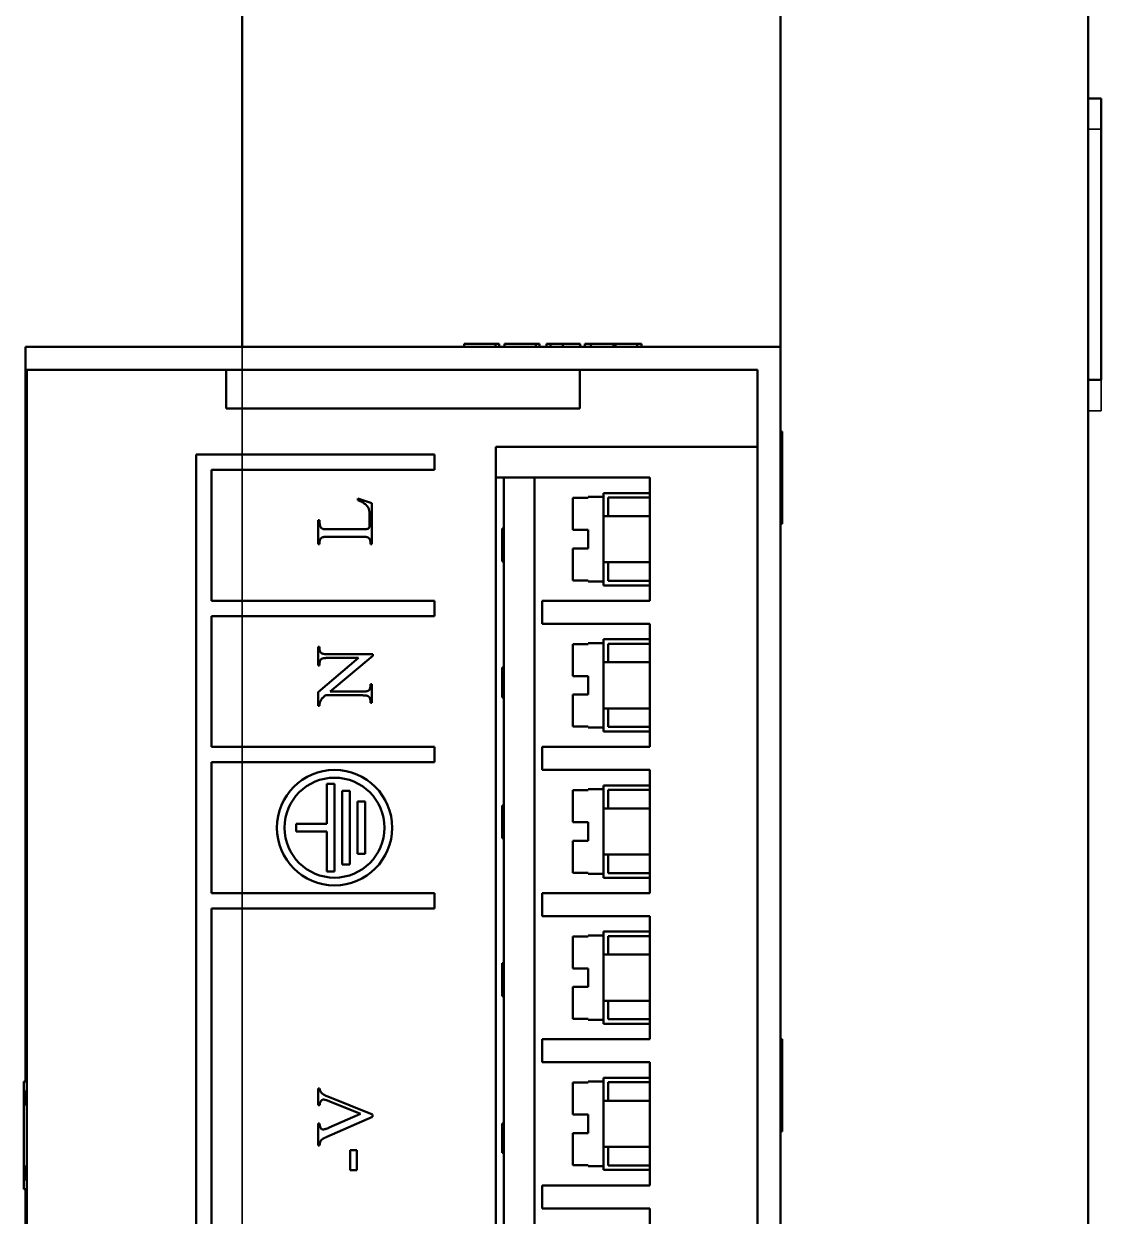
# Model space of a CAD drawing. Header units: millimetres. Extents: x -1328 to 2520, y -765 to 1782.
# Drawn here: x 2262.7 to 2332.7, y 1172 to 1249.5 of the extents above; entities that cross this region are included whole.
import ezdxf

# ---------------------------------------------------------------- set-up
doc = ezdxf.new("R2010")
doc.units = ezdxf.units.MM
doc.header["$LTSCALE"] = 6
doc.layers.add('Reference (ISO)', color=7, linetype='Continuous', lineweight=35)
doc.layers.add('Visible (ISO)', color=7, linetype='Continuous', lineweight=50)

msp = doc.modelspace()

# ---------------------------------------------------------------- linework, layer by layer
at = {"layer": 'Reference (ISO)'}
for p, q in [((2311.877, 1113.457), (2311.877, 1493.457)), ((2331.877, 1493.457), (2331.877, 1093.457)), ((2276.877, 1453.457), (2276.877, 1113.457)), ((2332.727, 1242.607), (2331.877, 1242.607)), ((2332.727, 1242.607), (2332.727, 1224.307)), ((2332.727, 1224.307), (2331.877, 1224.307))]:
    msp.add_line(p, q, dxfattribs=at)
at = {"layer": 'Visible (ISO)'}
for p, q in [((2311.877, 1228.457), (2311.877, 1495.457)), ((2331.877, 1495.457), (2331.877, 1095.457)), ((2276.877, 1297.257), (2276.877, 1228.457)), ((2332.727, 1244.607), (2331.877, 1244.607)), ((2332.727, 1244.607), (2332.727, 1226.307)), ((2262.777, 1228.457), (2311.877, 1228.457)), ((2262.777, 1226.957), (2262.777, 1228.457)), ((2291.307, 1228.657), (2291.307, 1228.457)), ((2293.349, 1228.657), (2291.307, 1228.657)), ((2293.349, 1228.657), (2293.349, 1228.457)), ((2293.592, 1228.657), (2293.349, 1228.657)), ((2293.592, 1228.657), (2293.592, 1228.457)), ((2293.932, 1228.657), (2293.932, 1228.457)), ((2295.974, 1228.657), (2293.932, 1228.657)), ((2295.974, 1228.657), (2295.974, 1228.457)), ((2296.217, 1228.657), (2295.974, 1228.657)), ((2296.217, 1228.657), (2296.217, 1228.457)), ((2296.926, 1228.657), (2296.654, 1228.657)), ((2296.654, 1228.657), (2296.654, 1228.457)), ((2297.732, 1228.657), (2296.926, 1228.657)), ((2296.926, 1228.657), (2296.926, 1228.457)), ((2298.842, 1228.657), (2297.732, 1228.657)), ((2297.732, 1228.657), (2297.732, 1228.457)), ((2298.842, 1228.657), (2298.842, 1228.457)), ((2299.144, 1228.657), (2299.144, 1228.457)), ((2299.554, 1228.657), (2299.144, 1228.657)), ((2299.554, 1228.657), (2299.554, 1228.457)), ((2299.695, 1228.657), (2299.554, 1228.657)), ((2301.008, 1228.657), (2299.695, 1228.657)), ((2301.008, 1228.657), (2301.008, 1228.457)), ((2301.155, 1228.657), (2301.008, 1228.657)), ((2301.155, 1228.657), (2301.155, 1228.457)), ((2302.317, 1228.657), (2301.155, 1228.657)), ((2302.557, 1228.657), (2302.317, 1228.657)), ((2302.557, 1228.657), (2302.557, 1228.457)), ((2302.837, 1228.657), (2302.557, 1228.657)), ((2302.837, 1228.657), (2302.837, 1228.457)), ((2311.877, 1115.457), (2311.877, 1228.457)), ((2262.777, 1226.957), (2310.377, 1226.957)), ((2262.777, 1180.705), (2262.777, 1226.957)), ((2262.877, 1116.957), (2262.877, 1226.957)), ((2275.827, 1224.457), (2275.827, 1226.957)), ((2298.827, 1224.457), (2298.827, 1226.957)), ((2310.377, 1116.957), (2310.377, 1226.957)), ((2332.727, 1226.307), (2331.877, 1226.307)), ((2298.827, 1224.457), (2275.827, 1224.457)), ((2311.977, 1222.957), (2311.877, 1222.957)), ((2311.977, 1222.957), (2311.977, 1219.957)), ((2273.877, 1221.457), (2273.877, 1133.957)), ((2289.377, 1221.457), (2273.877, 1221.457)), ((2289.377, 1220.457), (2289.377, 1221.457)), ((2293.377, 1219.957), (2293.377, 1221.957)), ((2293.377, 1221.957), (2310.377, 1221.957)), ((2274.877, 1220.457), (2289.377, 1220.457)), ((2274.877, 1211.957), (2274.877, 1220.457)), ((2293.377, 1219.957), (2293.377, 1135.957)), ((2293.877, 1219.957), (2293.377, 1219.957)), ((2293.877, 1135.957), (2293.877, 1219.957)), ((2293.877, 1219.957), (2295.877, 1219.957)), ((2303.377, 1219.957), (2295.877, 1219.957)), ((2295.877, 1135.957), (2295.877, 1219.957)), ((2303.377, 1211.957), (2303.377, 1219.957)), ((2311.977, 1219.957), (2311.877, 1219.957)), ((2311.977, 1219.957), (2311.977, 1216.957)), ((2284.385, 1218.496), (2284.403, 1218.593)), ((2284.403, 1218.593), (2285.309, 1218.302)), ((2285.309, 1218.302), (2285.309, 1215.628)), ((2299.377, 1218.64), (2298.377, 1218.64)), ((2298.377, 1218.64), (2298.377, 1216.557)), ((2299.377, 1218.707), (2299.377, 1218.64)), ((2299.377, 1218.707), (2300.377, 1218.707)), ((2300.377, 1218.957), (2300.377, 1217.457)), ((2303.377, 1218.957), (2300.377, 1218.957)), ((2300.677, 1218.657), (2300.677, 1217.457)), ((2303.377, 1218.657), (2300.677, 1218.657)), ((2281.809, 1217.184), (2281.906, 1217.184)), ((2281.809, 1215.628), (2281.809, 1217.184)), ((2285.163, 1217.131), (2285.163, 1217.384)), ((2300.377, 1214.457), (2300.377, 1217.457)), ((2303.377, 1217.457), (2300.377, 1217.457)), ((2311.977, 1216.957), (2311.877, 1216.957)), ((2282.441, 1216.6), (2284.744, 1216.6)), ((2284.677, 1216.114), (2282.441, 1216.114)), ((2293.777, 1216.653), (2293.777, 1215.615)), ((2293.777, 1216.653), (2293.877, 1216.653)), ((2298.377, 1216.557), (2299.377, 1216.557)), ((2299.377, 1216.557), (2299.377, 1215.357)), ((2281.906, 1215.628), (2281.809, 1215.628)), ((2281.906, 1215.755), (2281.906, 1215.628)), ((2285.212, 1215.628), (2285.212, 1215.755)), ((2285.309, 1215.628), (2285.212, 1215.628)), ((2293.777, 1215.615), (2293.777, 1214.748)), ((2293.777, 1215.615), (2293.877, 1215.615)), ((2299.377, 1215.357), (2298.377, 1215.357)), ((2298.377, 1215.357), (2298.377, 1213.273)), ((2293.777, 1214.748), (2293.777, 1214.607)), ((2293.777, 1214.748), (2293.877, 1214.748)), ((2293.777, 1214.607), (2293.777, 1214.512)), ((2293.777, 1214.607), (2293.877, 1214.607)), ((2293.777, 1214.512), (2293.877, 1214.512)), ((2300.377, 1214.457), (2300.377, 1212.957)), ((2303.377, 1214.457), (2300.377, 1214.457)), ((2300.677, 1214.457), (2300.677, 1213.257)), ((2298.377, 1213.273), (2299.377, 1213.273)), ((2299.377, 1213.273), (2299.377, 1213.207)), ((2299.377, 1213.207), (2300.377, 1213.207)), ((2303.377, 1212.957), (2300.377, 1212.957)), ((2300.677, 1213.257), (2303.377, 1213.257)), ((2289.377, 1211.957), (2274.877, 1211.957)), ((2289.377, 1210.957), (2289.377, 1211.957)), ((2296.377, 1211.957), (2303.377, 1211.957)), ((2296.377, 1211.957), (2296.377, 1210.457)), ((2274.877, 1210.957), (2289.377, 1210.957)), ((2274.877, 1202.457), (2274.877, 1210.957)), ((2303.377, 1210.457), (2296.377, 1210.457)), ((2303.377, 1202.457), (2303.377, 1210.457)), ((2281.809, 1208.968), (2281.906, 1208.968)), ((2281.809, 1207.753), (2281.809, 1208.968)), ((2281.906, 1208.968), (2281.906, 1208.847)), ((2299.377, 1209.14), (2298.377, 1209.14)), ((2298.377, 1209.14), (2298.377, 1207.057)), ((2299.377, 1209.207), (2299.377, 1209.14)), ((2299.377, 1209.207), (2300.377, 1209.207)), ((2300.377, 1209.457), (2300.377, 1207.957)), ((2303.377, 1209.457), (2300.377, 1209.457)), ((2300.677, 1209.157), (2300.677, 1207.957)), ((2303.377, 1209.157), (2300.677, 1209.157)), ((2281.809, 1206.019), (2284.448, 1208.239)), ((2282.441, 1208.482), (2285.365, 1208.482)), ((2284.448, 1208.239), (2282.441, 1208.239)), ((2285.365, 1208.383), (2282.585, 1206.052)), ((2285.365, 1208.482), (2285.365, 1208.383)), ((2281.906, 1207.753), (2281.809, 1207.753)), ((2281.906, 1207.872), (2281.906, 1207.753)), ((2293.777, 1207.616), (2293.777, 1206.631)), ((2293.777, 1207.616), (2293.877, 1207.616)), ((2300.377, 1204.957), (2300.377, 1207.957)), ((2303.377, 1207.957), (2300.377, 1207.957)), ((2293.777, 1206.631), (2293.777, 1205.881)), ((2293.777, 1206.631), (2293.877, 1206.631)), ((2298.377, 1207.057), (2299.377, 1207.057)), ((2299.377, 1207.057), (2299.377, 1205.857)), ((2281.809, 1205.124), (2281.809, 1206.019)), ((2282.585, 1206.052), (2284.677, 1206.052)), ((2285.212, 1206.538), (2285.309, 1206.538)), ((2285.212, 1206.416), (2285.212, 1206.538)), ((2285.309, 1206.538), (2285.309, 1205.323)), ((2293.777, 1205.881), (2293.777, 1205.666)), ((2293.777, 1205.881), (2293.877, 1205.881)), ((2299.377, 1205.857), (2298.377, 1205.857)), ((2298.377, 1205.857), (2298.377, 1203.773)), ((2281.906, 1205.124), (2281.809, 1205.124)), ((2284.677, 1205.809), (2282.295, 1205.809)), ((2285.212, 1205.323), (2285.212, 1205.442)), ((2285.309, 1205.323), (2285.212, 1205.323)), ((2293.777, 1205.666), (2293.877, 1205.666)), ((2300.377, 1204.957), (2300.377, 1203.457)), ((2303.377, 1204.957), (2300.377, 1204.957)), ((2300.677, 1204.957), (2300.677, 1203.757)), ((2298.377, 1203.773), (2299.377, 1203.773)), ((2299.377, 1203.773), (2299.377, 1203.707)), ((2299.377, 1203.707), (2300.377, 1203.707)), ((2300.677, 1203.757), (2303.377, 1203.757)), ((2303.377, 1203.457), (2300.377, 1203.457)), ((2289.377, 1202.457), (2274.877, 1202.457)), ((2289.377, 1201.457), (2289.377, 1202.457)), ((2296.377, 1202.457), (2303.377, 1202.457)), ((2296.377, 1202.457), (2296.377, 1200.957)), ((2274.877, 1201.457), (2289.377, 1201.457)), ((2274.877, 1192.957), (2274.877, 1201.457)), ((2303.377, 1200.957), (2296.377, 1200.957)), ((2303.377, 1192.957), (2303.377, 1200.957)), ((2282.377, 1200.057), (2282.377, 1197.457)), ((2282.877, 1200.057), (2282.377, 1200.057)), ((2282.877, 1194.357), (2282.877, 1200.057)), ((2299.377, 1199.707), (2299.377, 1199.64)), ((2299.377, 1199.707), (2300.377, 1199.707)), ((2300.377, 1199.957), (2300.377, 1198.457)), ((2303.377, 1199.957), (2300.377, 1199.957)), ((2300.677, 1199.657), (2300.677, 1198.457)), ((2303.377, 1199.657), (2300.677, 1199.657)), ((2283.377, 1199.607), (2283.377, 1194.807)), ((2283.877, 1199.607), (2283.377, 1199.607)), ((2283.877, 1194.807), (2283.877, 1199.607)), ((2284.377, 1198.907), (2284.377, 1195.507)), ((2284.877, 1198.907), (2284.377, 1198.907)), ((2284.877, 1195.507), (2284.877, 1198.907)), ((2299.377, 1199.64), (2298.377, 1199.64)), ((2298.377, 1199.64), (2298.377, 1197.557)), ((2293.777, 1198.651), (2293.877, 1198.651)), ((2293.777, 1198.651), (2293.777, 1197.533)), ((2300.377, 1195.457), (2300.377, 1198.457)), ((2303.377, 1198.457), (2300.377, 1198.457)), ((2280.377, 1197.457), (2280.377, 1196.957)), ((2282.377, 1197.457), (2280.377, 1197.457)), ((2293.777, 1197.533), (2293.877, 1197.533)), ((2293.777, 1197.533), (2293.777, 1197.234)), ((2298.377, 1197.557), (2299.377, 1197.557)), ((2299.377, 1197.557), (2299.377, 1196.357)), ((2280.377, 1196.957), (2282.377, 1196.957)), ((2282.377, 1196.957), (2282.377, 1194.357)), ((2293.777, 1197.234), (2293.777, 1196.936)), ((2293.777, 1197.234), (2293.877, 1197.234)), ((2293.777, 1196.936), (2293.877, 1196.936)), ((2293.777, 1196.936), (2293.777, 1196.605)), ((2293.777, 1196.605), (2293.877, 1196.605)), ((2293.777, 1196.605), (2293.777, 1196.534)), ((2293.777, 1196.534), (2293.877, 1196.534)), ((2299.377, 1196.357), (2298.377, 1196.357)), ((2298.377, 1196.357), (2298.377, 1194.273)), ((2284.377, 1195.507), (2284.877, 1195.507)), ((2300.377, 1195.457), (2300.377, 1193.957)), ((2303.377, 1195.457), (2300.377, 1195.457)), ((2300.677, 1195.457), (2300.677, 1194.257)), ((2282.377, 1194.357), (2282.877, 1194.357)), ((2283.377, 1194.807), (2283.877, 1194.807)), ((2298.377, 1194.273), (2299.377, 1194.273)), ((2299.377, 1194.273), (2299.377, 1194.207)), ((2300.677, 1194.257), (2303.377, 1194.257)), ((2299.377, 1194.207), (2300.377, 1194.207)), ((2303.377, 1193.957), (2300.377, 1193.957)), ((2289.377, 1192.957), (2274.877, 1192.957)), ((2289.377, 1191.957), (2289.377, 1192.957)), ((2296.377, 1192.957), (2303.377, 1192.957)), ((2296.377, 1192.957), (2296.377, 1191.457)), ((2274.877, 1191.957), (2289.377, 1191.957)), ((2274.877, 1164.457), (2274.877, 1191.957)), ((2303.377, 1191.457), (2296.377, 1191.457)), ((2303.377, 1183.457), (2303.377, 1191.457)), ((2300.377, 1190.457), (2300.377, 1188.957)), ((2303.377, 1190.457), (2300.377, 1190.457)), ((2299.377, 1190.14), (2298.377, 1190.14)), ((2298.377, 1190.14), (2298.377, 1188.057)), ((2299.377, 1190.207), (2299.377, 1190.14)), ((2299.377, 1190.207), (2300.377, 1190.207)), ((2300.677, 1190.157), (2300.677, 1188.957)), ((2303.377, 1190.157), (2300.677, 1190.157)), ((2300.377, 1185.957), (2300.377, 1188.957)), ((2303.377, 1188.957), (2300.377, 1188.957)), ((2293.777, 1188.401), (2293.777, 1188.144)), ((2293.777, 1188.401), (2293.877, 1188.401)), ((2293.777, 1188.144), (2293.777, 1187.325)), ((2293.777, 1188.144), (2293.877, 1188.144)), ((2298.377, 1188.057), (2299.377, 1188.057)), ((2299.377, 1188.057), (2299.377, 1186.857)), ((2293.777, 1187.325), (2293.777, 1186.736)), ((2293.777, 1187.325), (2293.877, 1187.325)), ((2293.777, 1186.736), (2293.777, 1186.261)), ((2293.777, 1186.736), (2293.877, 1186.736)), ((2299.377, 1186.857), (2298.377, 1186.857)), ((2298.377, 1186.857), (2298.377, 1184.773)), ((2293.777, 1186.261), (2293.877, 1186.261)), ((2300.377, 1185.957), (2300.377, 1184.457)), ((2303.377, 1185.957), (2300.377, 1185.957)), ((2300.677, 1185.957), (2300.677, 1184.757)), ((2298.377, 1184.773), (2299.377, 1184.773)), ((2299.377, 1184.773), (2299.377, 1184.707)), ((2299.377, 1184.707), (2300.377, 1184.707)), ((2303.377, 1184.457), (2300.377, 1184.457)), ((2300.677, 1184.757), (2303.377, 1184.757)), ((2296.377, 1183.457), (2303.377, 1183.457)), ((2296.377, 1183.457), (2296.377, 1181.957)), ((2311.977, 1183.457), (2311.877, 1183.457)), ((2311.977, 1183.457), (2311.977, 1180.457)), ((2303.377, 1181.957), (2296.377, 1181.957)), ((2303.377, 1173.957), (2303.377, 1181.957)), ((2262.677, 1180.705), (2262.677, 1180.068)), ((2262.677, 1180.705), (2262.877, 1180.705)), ((2299.377, 1180.64), (2298.377, 1180.64)), ((2298.377, 1180.64), (2298.377, 1178.557)), ((2299.377, 1180.707), (2299.377, 1180.64)), ((2299.377, 1180.707), (2300.377, 1180.707)), ((2300.377, 1180.957), (2300.377, 1179.457)), ((2303.377, 1180.957), (2300.377, 1180.957)), ((2300.677, 1180.657), (2300.677, 1179.457)), ((2303.377, 1180.657), (2300.677, 1180.657)), ((2311.977, 1180.457), (2311.877, 1180.457)), ((2311.977, 1180.457), (2311.977, 1177.457)), ((2262.677, 1180.068), (2262.777, 1180.068)), ((2262.677, 1180.068), (2262.677, 1179.219)), ((2262.777, 1180.068), (2262.777, 1179.219)), ((2281.809, 1179.165), (2281.809, 1180.248)), ((2281.809, 1180.248), (2281.906, 1180.248)), ((2282.44, 1179.728), (2285.357, 1178.566)), ((2262.777, 1179.219), (2262.677, 1179.219)), ((2262.677, 1179.219), (2262.677, 1175.191)), ((2281.906, 1179.165), (2281.809, 1179.165)), ((2284.577, 1178.611), (2282.565, 1179.413)), ((2300.377, 1176.457), (2300.377, 1179.457)), ((2303.377, 1179.457), (2300.377, 1179.457)), ((2281.809, 1177.978), (2281.906, 1177.978)), ((2281.809, 1176.556), (2281.809, 1177.978)), ((2285.357, 1178.419), (2282.385, 1177.107)), ((2282.54, 1177.712), (2284.577, 1178.611)), ((2285.357, 1178.566), (2285.357, 1178.419)), ((2293.777, 1177.985), (2293.877, 1177.985)), ((2293.777, 1177.985), (2293.777, 1177.938)), ((2298.377, 1178.557), (2299.377, 1178.557)), ((2299.377, 1178.557), (2299.377, 1177.357)), ((2293.777, 1177.938), (2293.877, 1177.938)), ((2293.777, 1177.938), (2293.777, 1177.214)), ((2293.777, 1177.214), (2293.877, 1177.214)), ((2293.777, 1177.214), (2293.777, 1176.644)), ((2299.377, 1177.357), (2298.377, 1177.357)), ((2298.377, 1177.357), (2298.377, 1175.273)), ((2311.977, 1177.457), (2311.877, 1177.457)), ((2281.906, 1176.556), (2281.809, 1176.556)), ((2293.777, 1176.644), (2293.877, 1176.644)), ((2293.777, 1176.644), (2293.777, 1176.083)), ((2300.377, 1176.457), (2300.377, 1174.957)), ((2303.377, 1176.457), (2300.377, 1176.457)), ((2300.677, 1176.457), (2300.677, 1175.257)), ((2283.899, 1176.253), (2284.337, 1176.253)), ((2283.899, 1174.941), (2283.899, 1176.253)), ((2284.337, 1176.253), (2284.337, 1174.941)), ((2293.777, 1176.083), (2293.877, 1176.083)), ((2262.677, 1175.191), (2262.777, 1175.191)), ((2262.677, 1175.191), (2262.677, 1174.343)), ((2262.777, 1175.191), (2262.777, 1174.343)), ((2284.337, 1174.941), (2283.899, 1174.941)), ((2298.377, 1175.273), (2299.377, 1175.273)), ((2299.377, 1175.273), (2299.377, 1175.207)), ((2299.377, 1175.207), (2300.377, 1175.207)), ((2303.377, 1174.957), (2300.377, 1174.957)), ((2300.677, 1175.257), (2303.377, 1175.257)), ((2262.677, 1174.343), (2262.677, 1173.705)), ((2262.777, 1174.343), (2262.677, 1174.343)), ((2262.677, 1173.705), (2262.877, 1173.705)), ((2262.777, 1131.208), (2262.777, 1173.705)), ((2296.377, 1173.957), (2303.377, 1173.957)), ((2296.377, 1173.957), (2296.377, 1172.457)), ((2303.377, 1172.457), (2296.377, 1172.457)), ((2303.377, 1164.457), (2303.377, 1172.457))]:
    msp.add_line(p, q, dxfattribs=at)
for radius in [3.75, 3.25]:
    msp.add_circle((2282.877, 1197.207), radius, dxfattribs=at)
for points, knots in [([(2285.163, 1217.384), (2285.163, 1217.415), (2285.163, 1217.476), (2285.16, 1217.564), (2285.155, 1217.645), (2285.149, 1217.718), (2285.139, 1217.784), (2285.129, 1217.842), (2285.117, 1217.894), (2285.098, 1217.953), (2285.065, 1218.019), (2285.017, 1218.095), (2284.955, 1218.167), (2284.88, 1218.236), (2284.787, 1218.303), (2284.673, 1218.369), (2284.538, 1218.435), (2284.438, 1218.475), (2284.385, 1218.496)], [0, 0, 0, 0, 0.06347, 0.122403, 0.17631, 0.225773, 0.269862, 0.309599, 0.344575, 0.375564, 0.433478, 0.493333, 0.556006, 0.622474, 0.697321, 0.784927, 0.885523, 1, 1, 1, 1]), ([(2281.906, 1217.184), (2281.906, 1217.141), (2281.907, 1217.062), (2281.914, 1216.954), (2281.929, 1216.866), (2281.951, 1216.797), (2281.979, 1216.744), (2282.008, 1216.7), (2282.041, 1216.666), (2282.073, 1216.644), (2282.103, 1216.63), (2282.132, 1216.622), (2282.167, 1216.616), (2282.209, 1216.611), (2282.258, 1216.606), (2282.313, 1216.602), (2282.375, 1216.601), (2282.418, 1216.601), (2282.441, 1216.6)], [0, 0, 0, 0, 0.133462, 0.24592, 0.337308, 0.410467, 0.470854, 0.524738, 0.573315, 0.619308, 0.644402, 0.675638, 0.712648, 0.756426, 0.807181, 0.864956, 0.928932, 1, 1, 1, 1]), ([(2285.052, 1216.641), (2285.069, 1216.653), (2285.105, 1216.677), (2285.133, 1216.721), (2285.143, 1216.758), (2285.149, 1216.786), (2285.153, 1216.823), (2285.157, 1216.869), (2285.16, 1216.922), (2285.162, 1216.984), (2285.162, 1217.055), (2285.163, 1217.105), (2285.163, 1217.131)], [0, 0, 0, 0, 0.119284, 0.24264, 0.283297, 0.337664, 0.408938, 0.495864, 0.597093, 0.715562, 0.849841, 1, 1, 1, 1]), ([(2282.022, 1216.044), (2282.004, 1216.027), (2281.968, 1215.992), (2281.931, 1215.923), (2281.91, 1215.843), (2281.907, 1215.785), (2281.906, 1215.755)], [0, 0, 0, 0, 0.232031, 0.466449, 0.718265, 1, 1, 1, 1]), ([(2282.441, 1216.114), (2282.414, 1216.114), (2282.364, 1216.114), (2282.292, 1216.11), (2282.228, 1216.105), (2282.171, 1216.098), (2282.123, 1216.088), (2282.082, 1216.076), (2282.048, 1216.063), (2282.03, 1216.05), (2282.022, 1216.044)], [0, 0, 0, 0, 0.185513, 0.351819, 0.502499, 0.634424, 0.748072, 0.847574, 0.92993, 1, 1, 1, 1]), ([(2285.065, 1216.062), (2285.057, 1216.066), (2285.039, 1216.076), (2285.007, 1216.086), (2284.969, 1216.095), (2284.924, 1216.102), (2284.872, 1216.107), (2284.813, 1216.112), (2284.747, 1216.114), (2284.701, 1216.114), (2284.677, 1216.114)], [0, 0, 0, 0, 0.068808, 0.153954, 0.252847, 0.367936, 0.501321, 0.64986, 0.817282, 1, 1, 1, 1]), ([(2284.744, 1216.6), (2284.778, 1216.601), (2284.841, 1216.601), (2284.927, 1216.61), (2284.997, 1216.619), (2285.035, 1216.635), (2285.052, 1216.641)], [0, 0, 0, 0, 0.330059, 0.605529, 0.827322, 1, 1, 1, 1]), ([(2285.212, 1215.755), (2285.211, 1215.772), (2285.21, 1215.806), (2285.204, 1215.854), (2285.192, 1215.898), (2285.177, 1215.939), (2285.155, 1215.976), (2285.129, 1216.008), (2285.1, 1216.038), (2285.077, 1216.054), (2285.065, 1216.062)], [0, 0, 0, 0, 0.145183, 0.280924, 0.408707, 0.53229, 0.647904, 0.764829, 0.880973, 1, 1, 1, 1]), ([(2281.906, 1208.847), (2281.906, 1208.829), (2281.907, 1208.796), (2281.914, 1208.747), (2281.924, 1208.702), (2281.94, 1208.661), (2281.96, 1208.623), (2281.984, 1208.59), (2282.014, 1208.562), (2282.036, 1208.546), (2282.047, 1208.538)], [0, 0, 0, 0, 0.147798, 0.286105, 0.41587, 0.537096, 0.655802, 0.770506, 0.884006, 1, 1, 1, 1]), ([(2282.441, 1208.239), (2282.414, 1208.239), (2282.363, 1208.239), (2282.291, 1208.235), (2282.226, 1208.23), (2282.169, 1208.223), (2282.12, 1208.213), (2282.079, 1208.201), (2282.045, 1208.187), (2282.027, 1208.175), (2282.019, 1208.169)], [0, 0, 0, 0, 0.1858471, 0.3526312, 0.5021573, 0.6348107, 0.7493066, 0.8480475, 0.9304664, 1, 1, 1, 1]), ([(2282.047, 1208.538), (2282.055, 1208.533), (2282.073, 1208.523), (2282.105, 1208.512), (2282.145, 1208.504), (2282.19, 1208.495), (2282.243, 1208.489), (2282.303, 1208.486), (2282.37, 1208.482), (2282.416, 1208.482), (2282.441, 1208.482)], [0, 0, 0, 0, 0.070198, 0.154534, 0.25361, 0.370823, 0.502178, 0.651868, 0.816561, 1, 1, 1, 1]), ([(2282.019, 1208.169), (2282.002, 1208.152), (2281.966, 1208.117), (2281.93, 1208.046), (2281.909, 1207.964), (2281.907, 1207.904), (2281.906, 1207.872)], [0, 0, 0, 0, 0.2233651, 0.4548626, 0.7115093, 1, 1, 1, 1]), ([(2284.677, 1206.052), (2284.704, 1206.052), (2284.755, 1206.052), (2284.827, 1206.056), (2284.892, 1206.061), (2284.948, 1206.069), (2284.998, 1206.077), (2285.039, 1206.089), (2285.072, 1206.102), (2285.09, 1206.115), (2285.098, 1206.12)], [0, 0, 0, 0, 0.186217, 0.353333, 0.503157, 0.636074, 0.750461, 0.849398, 0.931287, 1, 1, 1, 1]), ([(2285.098, 1206.12), (2285.116, 1206.138), (2285.152, 1206.173), (2285.187, 1206.244), (2285.209, 1206.326), (2285.211, 1206.385), (2285.212, 1206.416)], [0, 0, 0, 0, 0.225261, 0.458992, 0.713597, 1, 1, 1, 1]), ([(2281.931, 1205.35), (2281.927, 1205.336), (2281.919, 1205.305), (2281.911, 1205.254), (2281.907, 1205.192), (2281.906, 1205.148), (2281.906, 1205.124)], [0, 0, 0, 0, 0.189254, 0.418959, 0.689806, 1, 1, 1, 1]), ([(2282.295, 1205.809), (2282.266, 1205.786), (2282.212, 1205.743), (2282.141, 1205.68), (2282.086, 1205.629), (2282.045, 1205.582), (2282.012, 1205.534), (2281.984, 1205.481), (2281.956, 1205.419), (2281.94, 1205.374), (2281.931, 1205.35)], [0, 0, 0, 0, 0.188105, 0.345798, 0.472633, 0.570027, 0.657867, 0.759169, 0.872428, 1, 1, 1, 1]), ([(2285.071, 1205.753), (2285.063, 1205.758), (2285.045, 1205.768), (2285.012, 1205.779), (2284.973, 1205.787), (2284.927, 1205.796), (2284.874, 1205.802), (2284.815, 1205.805), (2284.748, 1205.809), (2284.701, 1205.809), (2284.677, 1205.809)], [0, 0, 0, 0, 0.0701976, 0.1545339, 0.2536099, 0.370823, 0.5021778, 0.6518678, 0.8165608, 1, 1, 1, 1]), ([(2285.212, 1205.442), (2285.211, 1205.46), (2285.211, 1205.494), (2285.203, 1205.543), (2285.193, 1205.589), (2285.178, 1205.63), (2285.158, 1205.667), (2285.133, 1205.7), (2285.104, 1205.729), (2285.082, 1205.745), (2285.071, 1205.753)], [0, 0, 0, 0, 0.1490654, 0.2865685, 0.4176507, 0.5401652, 0.656307, 0.7703446, 0.8846796, 1, 1, 1, 1]), ([(2281.906, 1180.248), (2281.912, 1180.219), (2281.924, 1180.164), (2281.953, 1180.088), (2281.986, 1180.022), (2282.017, 1179.986), (2282.031, 1179.969)], [0, 0, 0, 0, 0.287522, 0.546387, 0.781955, 1, 1, 1, 1]), ([(2282.152, 1179.534), (2282.14, 1179.533), (2282.115, 1179.531), (2282.077, 1179.516), (2282.042, 1179.492), (2282.008, 1179.459), (2281.976, 1179.414), (2281.95, 1179.356), (2281.928, 1179.287), (2281.919, 1179.235), (2281.914, 1179.208)], [0, 0, 0, 0, 0.0839738, 0.1729652, 0.2692592, 0.3773069, 0.4991944, 0.6428693, 0.8086678, 1, 1, 1, 1]), ([(2282.031, 1179.969), (2282.056, 1179.946), (2282.108, 1179.898), (2282.203, 1179.836), (2282.315, 1179.779), (2282.397, 1179.746), (2282.44, 1179.728)], [0, 0, 0, 0, 0.21082, 0.44462, 0.707825, 1, 1, 1, 1]), ([(2282.565, 1179.413), (2282.542, 1179.422), (2282.496, 1179.44), (2282.43, 1179.466), (2282.37, 1179.486), (2282.315, 1179.503), (2282.267, 1179.517), (2282.223, 1179.526), (2282.186, 1179.533), (2282.163, 1179.533), (2282.152, 1179.534)], [0, 0, 0, 0, 0.1774551, 0.3409072, 0.4875627, 0.6198131, 0.7365997, 0.8389228, 0.9261377, 1, 1, 1, 1]), ([(2281.914, 1179.208), (2281.913, 1179.202), (2281.91, 1179.188), (2281.908, 1179.173), (2281.906, 1179.165)], [0, 0, 0, 0, 0.403404, 1, 1, 1, 1]), ([(2281.906, 1177.978), (2281.91, 1177.941), (2281.917, 1177.875), (2281.936, 1177.786), (2281.957, 1177.716), (2281.985, 1177.666), (2282.018, 1177.632), (2282.055, 1177.61), (2282.096, 1177.595), (2282.124, 1177.594), (2282.139, 1177.593)], [0, 0, 0, 0, 0.222146, 0.402559, 0.546794, 0.654483, 0.74372, 0.827686, 0.911348, 1, 1, 1, 1]), ([(2282.139, 1177.593), (2282.151, 1177.593), (2282.175, 1177.594), (2282.214, 1177.601), (2282.257, 1177.61), (2282.305, 1177.623), (2282.358, 1177.64), (2282.414, 1177.66), (2282.476, 1177.684), (2282.518, 1177.702), (2282.54, 1177.712)], [0, 0, 0, 0, 0.081507, 0.17492, 0.280321, 0.398397, 0.529444, 0.673682, 0.828929, 1, 1, 1, 1]), ([(2282.094, 1176.966), (2282.081, 1176.955), (2282.054, 1176.934), (2282.02, 1176.895), (2281.989, 1176.854), (2281.964, 1176.807), (2281.942, 1176.755), (2281.926, 1176.696), (2281.913, 1176.629), (2281.908, 1176.581), (2281.906, 1176.556)], [0, 0, 0, 0, 0.110945, 0.220506, 0.329958, 0.441487, 0.559757, 0.690187, 0.837764, 1, 1, 1, 1]), ([(2282.385, 1177.107), (2282.366, 1177.099), (2282.33, 1177.083), (2282.279, 1177.062), (2282.235, 1177.041), (2282.195, 1177.023), (2282.162, 1177.005), (2282.134, 1176.991), (2282.112, 1176.979), (2282.1, 1176.97), (2282.094, 1176.966)], [0, 0, 0, 0, 0.191196, 0.36238, 0.514519, 0.648807, 0.765221, 0.860668, 0.939489, 1, 1, 1, 1])]:
    msp.add_open_spline(points, degree=3, knots=knots, dxfattribs=at)

doc.saveas('drawing.dxf')
